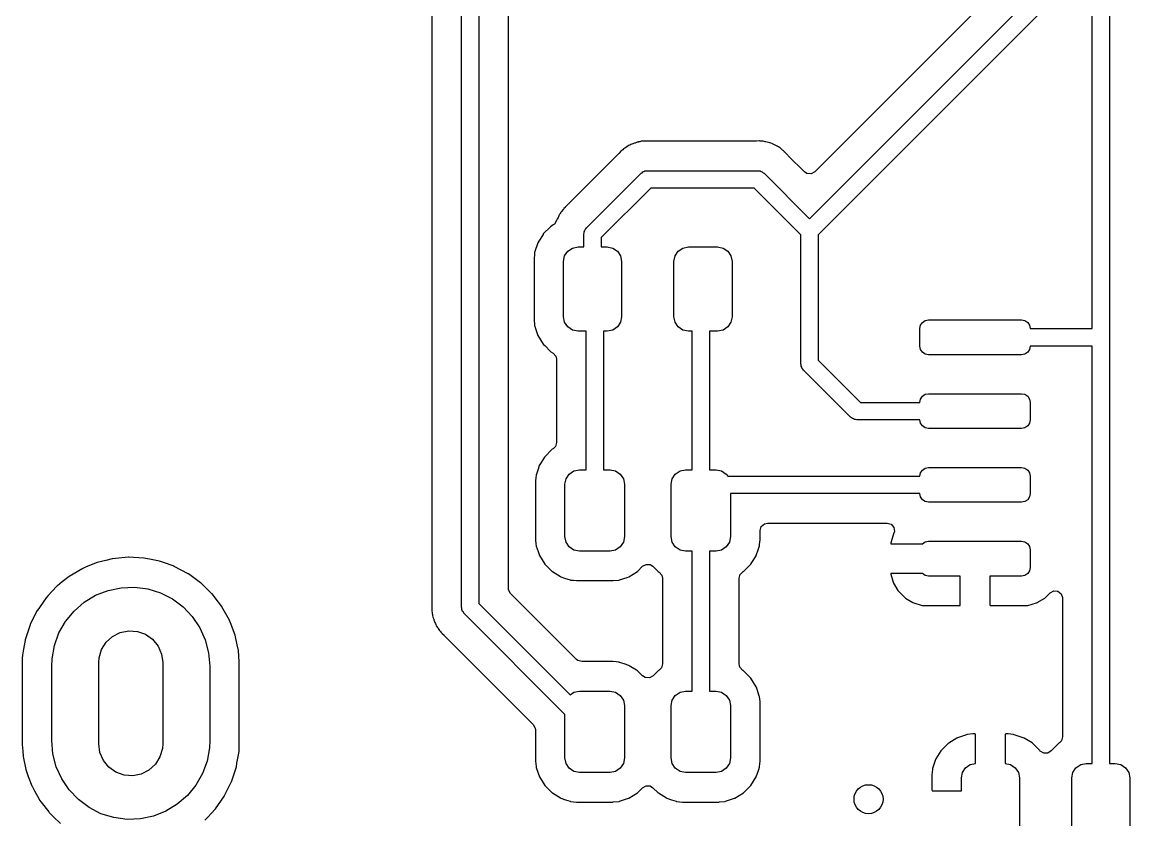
# Model space of a CAD drawing. Extents: x 87 to 209, y -135 to -60.
# Drawn here: x 109.38 to 128.45, y -100.28 to -86.55 of the extents above; entities that cross this region are included whole.
import ezdxf

# ---------------------------------------------------------------- set-up
doc = ezdxf.new("R2010")
doc.units = 0
doc.layers.add('BLACK', color=7, linetype='CONTINUOUS')

msp = doc.modelspace()

# ---------------------------------------------------------------- linework, layer by layer
at = {"layer": 'BLACK', "linetype": 'CONTINUOUS'}
for p, q in [((116.944, -96.6227), (116.944, -84.6525)), ((117.244, -84.6529), (117.244, -96.5606)), ((116.435, -85.0029), (116.435, -96.5406)), ((117.752, -96.2977), (117.752, -85.0063)), ((127.8, -91.8286), (127.8, -85.1598)), ((128.1, -85.1598), (128.1, -99.3136)), ((126.305, -85.8499), (123.025, -89.1294)), ((122.936, -89.9377), (126.85, -86.0237)), ((127.106, -86.1919), (123.086, -90.2119)), ((119.878, -88.6517), (119.86, -88.6626)), ((119.923, -88.6388), (119.878, -88.6517)), ((119.934, -88.6349), (119.923, -88.6388)), ((119.97, -88.6208), (119.934, -88.6349)), ((119.977, -88.6179), (119.97, -88.6208)), ((119.97, -88.6208), (119.97, -88.6208)), ((119.985, -88.6169), (119.977, -88.6179)), ((119.991, -88.6161), (119.985, -88.6169)), ((119.985, -88.6169), (119.985, -88.6169)), ((119.998, -88.6152), (119.991, -88.6161)), ((120.018, -88.6112), (119.998, -88.6152)), ((120.038, -88.6052), (120.018, -88.6112)), ((120.084, -88.6038), (120.038, -88.6052)), ((120.096, -88.6029), (120.084, -88.6038)), ((120.101, -88.6023), (120.096, -88.6029)), ((120.13, -88.6023), (120.101, -88.6023)), ((120.134, -88.6022), (120.13, -88.6023)), ((120.149, -88.6017), (120.134, -88.6022)), ((120.204, -88.6), (120.149, -88.6017)), ((120.212, -88.6017), (120.204, -88.6)), ((120.224, -88.6023), (120.212, -88.6017)), ((120.212, -88.6017), (120.212, -88.6017)), ((122.01, -88.6023), (120.224, -88.6023)), ((122.022, -88.6017), (122.01, -88.6023)), ((122.068, -88.5974), (122.022, -88.6017)), ((122.076, -88.5986), (122.068, -88.5974)), ((122.089, -88.6007), (122.076, -88.5986)), ((122.109, -88.6023), (122.089, -88.6007)), ((122.13, -88.6023), (122.109, -88.6023)), ((122.141, -88.605), (122.13, -88.6023)), ((122.175, -88.6138), (122.141, -88.605)), ((122.187, -88.6162), (122.175, -88.6138)), ((122.232, -88.6234), (122.187, -88.6162)), ((122.252, -88.6319), (122.232, -88.6234)), ((122.271, -88.6383), (122.252, -88.6319)), ((122.291, -88.6437), (122.271, -88.6383)), ((122.298, -88.6475), (122.291, -88.6437)), ((122.332, -88.6659), (122.298, -88.6475)), ((122.298, -88.6475), (122.298, -88.6475)), ((119.65, -88.8213), (118.795, -89.6767)), ((119.658, -88.8126), (119.65, -88.8213)), ((119.66, -88.8105), (119.658, -88.8126)), ((119.688, -88.777), (119.66, -88.8105)), ((119.705, -88.7644), (119.688, -88.777)), ((119.72, -88.7515), (119.705, -88.7644)), ((119.735, -88.7363), (119.72, -88.7515)), ((119.742, -88.7323), (119.735, -88.7363)), ((119.775, -88.7128), (119.742, -88.7323)), ((119.742, -88.7323), (119.742, -88.7323)), ((119.785, -88.7063), (119.775, -88.7128)), ((119.822, -88.6792), (119.785, -88.7063)), ((119.842, -88.6713), (119.822, -88.6792)), ((119.86, -88.6626), (119.842, -88.6713)), ((122.342, -88.6711), (122.332, -88.6659)), ((122.378, -88.6863), (122.342, -88.6711)), ((122.385, -88.6895), (122.378, -88.6863)), ((122.378, -88.6863), (122.378, -88.6863)), ((122.391, -88.6944), (122.385, -88.6895)), ((122.402, -88.7026), (122.391, -88.6944)), ((122.418, -88.7135), (122.402, -88.7026)), ((122.43, -88.72), (122.418, -88.7135)), ((122.437, -88.7238), (122.43, -88.72)), ((122.467, -88.7515), (122.437, -88.7238)), ((122.471, -88.7554), (122.467, -88.7515)), ((122.48, -88.7632), (122.471, -88.7554)), ((122.483, -88.7659), (122.48, -88.7632)), ((122.504, -88.7864), (122.483, -88.7659)), ((122.507, -88.7892), (122.504, -88.7864)), ((122.509, -88.7916), (122.507, -88.7892)), ((122.541, -88.8213), (122.509, -88.7916)), ((122.558, -88.8377), (122.541, -88.8213)), ((122.563, -88.8444), (122.558, -88.8377)), ((122.571, -88.8532), (122.563, -88.8444)), ((122.563, -88.8444), (122.563, -88.8444)), ((122.847, -89.1294), (122.571, -88.8532)), ((119.096, -90.0943), (120.036, -89.1547)), ((120.036, -89.1547), (120.053, -89.1449)), ((120.053, -89.1449), (120.067, -89.1309)), ((120.067, -89.1309), (120.086, -89.1258)), ((120.086, -89.1258), (120.103, -89.1159)), ((120.103, -89.1159), (120.123, -89.1159)), ((120.123, -89.1159), (120.142, -89.1108)), ((120.142, -89.1108), (122.047, -89.1108)), ((122.047, -89.1108), (122.066, -89.1159)), ((122.066, -89.1159), (122.086, -89.1159)), ((122.086, -89.1159), (122.103, -89.1258)), ((122.103, -89.1258), (122.122, -89.1309)), ((122.122, -89.1309), (122.136, -89.1449)), ((122.136, -89.1449), (122.153, -89.1547)), ((122.153, -89.1547), (122.936, -89.9377)), ((122.892, -89.1584), (122.847, -89.1294)), ((122.963, -89.1635), (122.892, -89.1584)), ((123.025, -89.1294), (122.963, -89.1635)), ((120.204, -89.4108), (119.352, -90.2625)), ((121.985, -89.4108), (120.204, -89.4108)), ((122.786, -90.2119), (121.985, -89.4108)), ((118.697, -89.7766), (118.665, -89.8103)), ((118.705, -89.7676), (118.697, -89.7766)), ((118.707, -89.7641), (118.705, -89.7676)), ((118.728, -89.7435), (118.707, -89.7641)), ((118.731, -89.7407), (118.728, -89.7435)), ((118.774, -89.6948), (118.731, -89.7407)), ((118.779, -89.689), (118.774, -89.6948)), ((118.774, -89.6948), (118.774, -89.6948)), ((118.786, -89.6847), (118.779, -89.689)), ((118.795, -89.6767), (118.786, -89.6847)), ((118.786, -89.6847), (118.786, -89.6847)), ((118.582, -89.9696), (118.545, -90.0306)), ((118.583, -89.9637), (118.582, -89.9696)), ((118.585, -89.9561), (118.583, -89.9637)), ((118.583, -89.9637), (118.583, -89.9637)), ((118.591, -89.9464), (118.585, -89.9561)), ((118.608, -89.9156), (118.591, -89.9464)), ((118.613, -89.9049), (118.608, -89.9156)), ((118.628, -89.8698), (118.613, -89.9049)), ((118.631, -89.8625), (118.628, -89.8698)), ((118.628, -89.8698), (118.628, -89.8698)), ((118.637, -89.8544), (118.631, -89.8625)), ((118.644, -89.8456), (118.637, -89.8544)), ((118.655, -89.8291), (118.644, -89.8456)), ((118.662, -89.8172), (118.655, -89.8291)), ((118.665, -89.8103), (118.662, -89.8172)), ((118.662, -89.8172), (118.662, -89.8172)), ((118.478, -90.0751), (118.353, -90.2003)), ((118.526, -90.0454), (118.478, -90.0751)), ((118.545, -90.0306), (118.526, -90.0454)), ((119.052, -90.2004), (119.058, -90.1813)), ((119.058, -90.1616), (119.067, -90.1445)), ((119.058, -90.1813), (119.058, -90.1616)), ((119.067, -90.1445), (119.072, -90.1254)), ((119.072, -90.1254), (119.086, -90.1114)), ((119.086, -90.1114), (119.096, -90.0943)), ((118.26, -90.3509), (118.205, -90.5187)), ((118.277, -90.323), (118.26, -90.3509)), ((118.349, -90.2065), (118.277, -90.323)), ((118.353, -90.2003), (118.349, -90.2065)), ((118.349, -90.2065), (118.349, -90.2065)), ((119.052, -90.4236), (119.052, -90.2004)), ((119.352, -90.2625), (119.352, -90.4236)), ((122.786, -92.4358), (122.786, -90.2119)), ((123.086, -90.2119), (123.086, -92.3737)), ((118.201, -90.5531), (118.194, -90.6232)), ((118.204, -90.5256), (118.201, -90.5531)), ((118.205, -90.5187), (118.204, -90.5256)), ((118.204, -90.5256), (118.204, -90.5256)), ((118.721, -90.5779), (118.776, -90.4968)), ((118.776, -90.4968), (118.857, -90.4426)), ((118.857, -90.4426), (118.952, -90.4236)), ((118.952, -90.4236), (119.052, -90.4236)), ((119.352, -90.4236), (119.452, -90.4236)), ((119.452, -90.4236), (119.548, -90.4426)), ((119.548, -90.4426), (119.629, -90.4968)), ((119.629, -90.4968), (119.683, -90.5779)), ((120.621, -90.5779), (120.676, -90.4968)), ((120.676, -90.4968), (120.757, -90.4426)), ((120.757, -90.4426), (120.852, -90.4236)), ((120.852, -90.4236), (121.352, -90.4236)), ((121.352, -90.4236), (121.448, -90.4426)), ((121.448, -90.4426), (121.529, -90.4968)), ((121.529, -90.4968), (121.583, -90.5779)), ((118.194, -90.6232), (118.194, -91.674)), ((118.702, -90.6736), (118.721, -90.5779)), ((118.702, -91.6236), (118.702, -90.6736)), ((119.683, -90.5779), (119.702, -90.6736)), ((119.702, -90.6736), (119.702, -91.6236)), ((120.602, -90.6736), (120.621, -90.5779)), ((120.602, -91.6236), (120.602, -90.6736)), ((121.583, -90.5779), (121.602, -90.6736)), ((121.602, -90.6736), (121.602, -91.6236)), ((118.194, -91.674), (118.194, -91.6772)), ((118.194, -91.6772), (118.194, -91.6773)), ((118.194, -91.6773), (118.203, -91.7621)), ((118.721, -91.7193), (118.702, -91.6236)), ((119.702, -91.6236), (119.683, -91.7193)), ((120.621, -91.7193), (120.602, -91.6236)), ((121.602, -91.6236), (121.583, -91.7193)), ((124.88, -91.7225), (124.929, -91.69)), ((124.929, -91.69), (124.986, -91.6786)), ((124.986, -91.6786), (126.586, -91.6786)), ((126.586, -91.6786), (126.643, -91.69)), ((126.643, -91.69), (126.692, -91.7225)), ((118.203, -91.7621), (118.205, -91.7798)), ((118.205, -91.7798), (118.207, -91.7863)), ((118.207, -91.7863), (118.207, -91.7863)), ((118.207, -91.7863), (118.221, -91.8286)), ((118.221, -91.8286), (118.261, -91.9475)), ((118.776, -91.8004), (118.721, -91.7193)), ((118.857, -91.8546), (118.776, -91.8004)), ((118.952, -91.8736), (118.857, -91.8546)), ((119.09, -91.8736), (118.952, -91.8736)), ((119.09, -94.2586), (119.09, -91.8736)), ((119.452, -91.8736), (119.39, -91.8736)), ((119.39, -91.8736), (119.39, -94.2586)), ((119.548, -91.8546), (119.452, -91.8736)), ((119.629, -91.8004), (119.548, -91.8546)), ((119.683, -91.7193), (119.629, -91.8004)), ((120.676, -91.8004), (120.621, -91.7193)), ((120.757, -91.8546), (120.676, -91.8004)), ((120.852, -91.8736), (120.757, -91.8546)), ((120.915, -91.8736), (120.852, -91.8736)), ((120.915, -94.2586), (120.915, -91.8736)), ((121.352, -91.8736), (121.215, -91.8736)), ((121.215, -91.8736), (121.215, -94.2586)), ((121.448, -91.8546), (121.352, -91.8736)), ((121.529, -91.8004), (121.448, -91.8546)), ((121.583, -91.7193), (121.529, -91.8004)), ((124.836, -91.8286), (124.847, -91.7712)), ((124.836, -92.1286), (124.836, -91.8286)), ((124.847, -91.7712), (124.88, -91.7225)), ((126.692, -91.7225), (126.725, -91.7712)), ((126.725, -91.7712), (126.736, -91.8286)), ((126.736, -91.8286), (127.8, -91.8286)), ((118.261, -91.9475), (118.354, -92.0979)), ((118.354, -92.0979), (118.359, -92.1031)), ((118.359, -92.1031), (118.378, -92.122)), ((118.378, -92.122), (118.479, -92.2229)), ((118.479, -92.2229), (118.485, -92.2267)), ((118.485, -92.2267), (118.485, -92.2267)), ((118.485, -92.2267), (118.522, -92.2491)), ((118.522, -92.2491), (118.569, -92.3018)), ((124.847, -92.186), (124.836, -92.1286)), ((124.88, -92.2347), (124.847, -92.186)), ((124.929, -92.2672), (124.88, -92.2347)), ((124.986, -92.2786), (124.929, -92.2672)), ((126.586, -92.2786), (124.986, -92.2786)), ((126.643, -92.2672), (126.586, -92.2786)), ((126.692, -92.2347), (126.643, -92.2672)), ((126.725, -92.186), (126.692, -92.2347)), ((126.736, -92.1286), (126.725, -92.186)), ((127.8, -92.1286), (126.736, -92.1286)), ((127.8, -99.3136), (127.8, -92.1286)), ((118.569, -92.3018), (118.581, -92.3563)), ((118.581, -92.3563), (118.581, -93.7914)), ((122.791, -92.4549), (122.786, -92.4358)), ((122.791, -92.4746), (122.791, -92.4549)), ((122.801, -92.4917), (122.791, -92.4746)), ((123.086, -92.3737), (123.811, -93.0986)), ((122.806, -92.5108), (122.801, -92.4917)), ((122.82, -92.5248), (122.806, -92.5108)), ((122.83, -92.5419), (122.82, -92.5248)), ((123.643, -93.3547), (122.83, -92.5419)), ((124.836, -93.0986), (124.847, -93.0412)), ((124.847, -93.0412), (124.88, -92.9925)), ((124.88, -92.9925), (124.929, -92.96)), ((124.929, -92.96), (124.986, -92.9486)), ((124.986, -92.9486), (126.586, -92.9486)), ((126.586, -92.9486), (126.643, -92.96)), ((126.643, -92.96), (126.692, -92.9925)), ((126.692, -92.9925), (126.725, -93.0412)), ((126.725, -93.0412), (126.736, -93.0986)), ((123.811, -93.0986), (124.836, -93.0986)), ((126.736, -93.0986), (126.736, -93.3986)), ((123.66, -93.3645), (123.643, -93.3547)), ((123.674, -93.3785), (123.66, -93.3645)), ((123.693, -93.3836), (123.674, -93.3785)), ((123.71, -93.3935), (123.693, -93.3836)), ((123.73, -93.3935), (123.71, -93.3935)), ((123.749, -93.3986), (123.73, -93.3935)), ((124.836, -93.3986), (123.749, -93.3986)), ((124.847, -93.456), (124.836, -93.3986)), ((126.736, -93.3986), (126.725, -93.456)), ((124.88, -93.5047), (124.847, -93.456)), ((124.929, -93.5372), (124.88, -93.5047)), ((124.986, -93.5486), (124.929, -93.5372)), ((126.586, -93.5486), (124.986, -93.5486)), ((126.643, -93.5372), (126.586, -93.5486)), ((126.692, -93.5047), (126.643, -93.5372)), ((126.725, -93.456), (126.692, -93.5047)), ((118.581, -93.7914), (118.561, -93.8596)), ((118.503, -93.9101), (118.378, -94.0353)), ((118.509, -93.9063), (118.503, -93.9101)), ((118.522, -93.8986), (118.509, -93.9063)), ((118.509, -93.9063), (118.509, -93.9063)), ((118.561, -93.8596), (118.522, -93.8986)), ((118.285, -94.1859), (118.264, -94.2507)), ((118.318, -94.1331), (118.285, -94.1859)), ((118.374, -94.0415), (118.318, -94.1331)), ((118.378, -94.0353), (118.374, -94.0415)), ((118.374, -94.0415), (118.374, -94.0415)), ((118.229, -94.3606), (118.226, -94.3884)), ((118.23, -94.3537), (118.229, -94.3606)), ((118.229, -94.3606), (118.229, -94.3606)), ((118.236, -94.3351), (118.23, -94.3537)), ((118.264, -94.2507), (118.236, -94.3351)), ((118.746, -94.4129), (118.801, -94.3318)), ((118.801, -94.3318), (118.882, -94.2776)), ((118.882, -94.2776), (118.977, -94.2586)), ((118.977, -94.2586), (119.09, -94.2586)), ((119.39, -94.2586), (119.502, -94.2586)), ((119.502, -94.2586), (119.598, -94.2776)), ((119.598, -94.2776), (119.679, -94.3318)), ((119.679, -94.3318), (119.733, -94.4129)), ((120.571, -94.4129), (120.626, -94.3318)), ((120.626, -94.3318), (120.707, -94.2776)), ((120.707, -94.2776), (120.802, -94.2586)), ((120.802, -94.2586), (120.915, -94.2586)), ((121.215, -94.2586), (121.327, -94.2586)), ((121.327, -94.2586), (121.423, -94.2776)), ((121.423, -94.2776), (121.504, -94.3318)), ((121.504, -94.3318), (121.529, -94.3686)), ((121.529, -94.3686), (124.836, -94.3686)), ((124.836, -94.3686), (124.847, -94.3112)), ((124.847, -94.3112), (124.88, -94.2625)), ((124.88, -94.2625), (124.929, -94.23)), ((124.929, -94.23), (124.986, -94.2186)), ((124.986, -94.2186), (126.586, -94.2186)), ((126.586, -94.2186), (126.643, -94.23)), ((126.643, -94.23), (126.692, -94.2625)), ((126.692, -94.2625), (126.725, -94.3112)), ((126.725, -94.3112), (126.736, -94.3686)), ((126.736, -94.3686), (126.736, -94.6686)), ((118.226, -94.3884), (118.219, -94.4582)), ((118.219, -94.4582), (118.219, -95.459)), ((118.727, -94.5086), (118.746, -94.4129)), ((118.727, -95.4086), (118.727, -94.5086)), ((119.733, -94.4129), (119.752, -94.5086)), ((119.752, -94.5086), (119.752, -95.4086)), ((120.552, -94.5086), (120.571, -94.4129)), ((120.552, -95.4086), (120.552, -94.5086)), ((124.836, -94.6686), (121.577, -94.6686)), ((121.577, -94.6686), (121.577, -95.4086)), ((124.847, -94.726), (124.836, -94.6686)), ((124.88, -94.7747), (124.847, -94.726)), ((126.725, -94.726), (126.692, -94.7747)), ((126.736, -94.6686), (126.725, -94.726)), ((124.929, -94.8072), (124.88, -94.7747)), ((124.986, -94.8186), (124.929, -94.8072)), ((126.586, -94.8186), (124.986, -94.8186)), ((126.643, -94.8072), (126.586, -94.8186)), ((126.692, -94.7747), (126.643, -94.8072)), ((122.086, -95.3031), (122.106, -95.235)), ((122.086, -95.459), (122.086, -95.3031)), ((122.106, -95.235), (122.16, -95.1885)), ((122.16, -95.1885), (122.212, -95.1771)), ((122.212, -95.1771), (124.274, -95.1771)), ((124.274, -95.1771), (124.342, -95.1971)), ((124.342, -95.1971), (124.388, -95.2508)), ((124.398, -95.321), (124.384, -95.361)), ((124.388, -95.2508), (124.398, -95.321)), ((118.219, -95.459), (118.219, -95.4622)), ((118.219, -95.4622), (118.219, -95.4622)), ((118.219, -95.4622), (118.227, -95.5412)), ((118.746, -95.5043), (118.727, -95.4086)), ((118.801, -95.5854), (118.746, -95.5043)), ((119.733, -95.5043), (119.679, -95.5854)), ((119.752, -95.4086), (119.733, -95.5043)), ((120.571, -95.5043), (120.552, -95.4086)), ((120.626, -95.5854), (120.571, -95.5043)), ((121.558, -95.5043), (121.504, -95.5854)), ((121.577, -95.4086), (121.558, -95.5043)), ((122.077, -95.5467), (122.086, -95.4622)), ((122.086, -95.4622), (122.086, -95.459)), ((124.375, -95.3828), (124.336, -95.5172)), ((124.336, -95.5172), (124.336, -95.5313)), ((124.381, -95.3684), (124.375, -95.3828)), ((124.382, -95.3672), (124.381, -95.3684)), ((124.383, -95.365), (124.382, -95.3672)), ((124.385, -95.3611), (124.383, -95.365)), ((124.384, -95.361), (124.385, -95.3611)), ((124.88, -95.5325), (124.929, -95.5)), ((124.929, -95.5), (124.986, -95.4886)), ((124.986, -95.4886), (126.586, -95.4886)), ((126.586, -95.4886), (126.643, -95.5)), ((126.643, -95.5), (126.692, -95.5325)), ((118.227, -95.5412), (118.23, -95.5648)), ((118.23, -95.5648), (118.232, -95.5713)), ((118.232, -95.5713), (118.232, -95.5713)), ((118.232, -95.5713), (118.264, -95.6673)), ((118.264, -95.6673), (118.286, -95.7325)), ((118.882, -95.6396), (118.801, -95.5854)), ((118.977, -95.6586), (118.882, -95.6396)), ((119.502, -95.6586), (118.977, -95.6586)), ((119.598, -95.6396), (119.502, -95.6586)), ((119.679, -95.5854), (119.598, -95.6396)), ((120.707, -95.6396), (120.626, -95.5854)), ((120.802, -95.6586), (120.707, -95.6396)), ((120.915, -95.6586), (120.802, -95.6586)), ((120.915, -98.0686), (120.915, -95.6586)), ((121.327, -95.6586), (121.215, -95.6586)), ((121.215, -95.6586), (121.215, -98.0686)), ((121.423, -95.6396), (121.327, -95.6586)), ((121.504, -95.5854), (121.423, -95.6396)), ((122.02, -95.7313), (122.057, -95.6189)), ((122.057, -95.6189), (122.073, -95.57)), ((122.073, -95.57), (122.075, -95.5635)), ((122.073, -95.57), (122.073, -95.57)), ((122.075, -95.5635), (122.077, -95.5467)), ((124.336, -95.5313), (124.343, -95.5346)), ((124.343, -95.5346), (124.879, -95.5346)), ((124.879, -95.5346), (124.88, -95.5325)), ((126.692, -95.5325), (126.725, -95.5812)), ((126.725, -95.5812), (126.736, -95.6386)), ((126.736, -95.6386), (126.736, -95.9386)), ((110.672, -95.8567), (110.486, -95.932)), ((110.676, -95.855), (110.672, -95.8567)), ((110.672, -95.8567), (110.672, -95.8567)), ((110.825, -95.8185), (110.676, -95.855)), ((110.935, -95.7916), (110.825, -95.8185)), ((110.94, -95.7905), (110.935, -95.7916)), ((110.935, -95.7916), (110.935, -95.7916)), ((111.209, -95.7648), (110.94, -95.7905)), ((111.214, -95.765), (111.209, -95.7648)), ((111.476, -95.778), (111.214, -95.765)), ((111.214, -95.765), (111.214, -95.765)), ((111.48, -95.7783), (111.476, -95.778)), ((111.476, -95.778), (111.476, -95.778)), ((111.485, -95.7791), (111.48, -95.7783)), ((111.632, -95.8081), (111.485, -95.7791)), ((111.485, -95.7791), (111.485, -95.7791)), ((111.746, -95.8307), (111.632, -95.8081)), ((111.818, -95.8561), (111.746, -95.8307)), ((111.998, -95.9195), (111.818, -95.8561)), ((118.286, -95.7325), (118.379, -95.8829)), ((118.379, -95.8829), (118.504, -96.0079)), ((120.063, -95.9205), (120.125, -95.8864)), ((120.125, -95.8864), (120.196, -95.8914)), ((120.196, -95.8914), (120.241, -95.9203)), ((121.802, -96.0071), (121.927, -95.8819)), ((121.927, -95.8819), (121.943, -95.8561)), ((121.943, -95.8561), (122.016, -95.7376)), ((122.016, -95.7376), (122.02, -95.7313)), ((122.016, -95.7376), (122.016, -95.7376)), ((110.191, -96.0938), (110.071, -96.1897)), ((110.425, -95.9568), (110.191, -96.0938)), ((110.486, -95.932), (110.425, -95.9568)), ((112.002, -95.921), (111.998, -95.9195)), ((111.998, -95.9195), (111.998, -95.9195)), ((112.242, -96.0473), (112.002, -95.921)), ((112.246, -96.0499), (112.242, -96.0473)), ((112.455, -96.2022), (112.246, -96.0499)), ((118.504, -96.0079), (118.51, -96.0117)), ((118.51, -96.0117), (118.51, -96.0117)), ((118.51, -96.0117), (118.648, -96.0967)), ((118.648, -96.0967), (118.655, -96.1007)), ((119.826, -96.1001), (119.977, -96.0071)), ((119.977, -96.0071), (120.063, -95.9205)), ((120.241, -95.9203), (120.277, -95.9555)), ((120.277, -95.9555), (120.329, -96.0079)), ((120.329, -96.0079), (120.347, -96.0186)), ((120.347, -96.0186), (120.394, -96.0714)), ((120.394, -96.0714), (120.406, -96.1259)), ((121.723, -96.1258), (121.743, -96.0576)), ((121.743, -96.0576), (121.747, -96.0545)), ((121.747, -96.0545), (121.783, -96.0186)), ((121.783, -96.0186), (121.796, -96.0109)), ((121.796, -96.0109), (121.802, -96.0071)), ((121.796, -96.0109), (121.796, -96.0109)), ((124.336, -96.0466), (124.334, -96.0545)), ((124.334, -96.0545), (124.375, -96.1944)), ((124.349, -96.0426), (124.336, -96.0466)), ((124.879, -96.0426), (124.349, -96.0426)), ((124.88, -96.0447), (124.879, -96.0426)), ((124.929, -96.0772), (124.88, -96.0447)), ((124.986, -96.0886), (124.929, -96.0772)), ((125.532, -96.0886), (124.986, -96.0886)), ((125.532, -96.5831), (125.532, -96.0886)), ((126.586, -96.0886), (126.04, -96.0886)), ((126.04, -96.0886), (126.04, -96.5785)), ((126.643, -96.0772), (126.586, -96.0886)), ((126.692, -96.0447), (126.643, -96.0772)), ((126.725, -95.996), (126.692, -96.0447)), ((126.736, -95.9386), (126.725, -95.996)), ((109.976, -96.2665), (109.832, -96.4201)), ((109.979, -96.2632), (109.976, -96.2665)), ((109.99, -96.2548), (109.979, -96.2632)), ((110.071, -96.1897), (109.99, -96.2548)), ((110.861, -96.3352), (111.086, -96.2879)), ((111.086, -96.2879), (111.316, -96.2793)), ((111.316, -96.2793), (111.544, -96.3095)), ((112.461, -96.2068), (112.455, -96.2022)), ((112.494, -96.2389), (112.461, -96.2068)), ((112.65, -96.3912), (112.494, -96.2389)), ((118.655, -96.1007), (118.718, -96.1216)), ((118.718, -96.1216), (118.816, -96.1542)), ((118.816, -96.1542), (118.816, -96.1542)), ((118.816, -96.1542), (118.823, -96.1564)), ((118.823, -96.1564), (118.829, -96.1571)), ((118.829, -96.1571), (118.829, -96.1571)), ((118.829, -96.1571), (118.872, -96.1615)), ((118.872, -96.1615), (118.927, -96.1671)), ((118.927, -96.1671), (119.553, -96.1671)), ((119.553, -96.1671), (119.556, -96.1668)), ((119.556, -96.1668), (119.652, -96.1568)), ((119.556, -96.1668), (119.556, -96.1668)), ((119.652, -96.1568), (119.659, -96.1561)), ((119.652, -96.1568), (119.652, -96.1568)), ((119.659, -96.1561), (119.665, -96.1539)), ((119.665, -96.1539), (119.797, -96.1099)), ((119.665, -96.1539), (119.665, -96.1539)), ((119.797, -96.1099), (119.826, -96.1001)), ((120.406, -96.1259), (120.406, -97.6014)), ((121.723, -97.6013), (121.723, -96.1258)), ((124.375, -96.1944), (124.381, -96.2088)), ((124.381, -96.2088), (124.458, -96.3383)), ((109.794, -96.4613), (109.639, -96.6841)), ((109.832, -96.4201), (109.794, -96.4613)), ((110.451, -96.5389), (110.647, -96.4196)), ((110.647, -96.4196), (110.861, -96.3352)), ((111.544, -96.3095), (111.764, -96.3777)), ((111.764, -96.3777), (111.969, -96.4819)), ((112.655, -96.3964), (112.65, -96.3912)), ((112.658, -96.4), (112.655, -96.3964)), ((112.705, -96.4613), (112.658, -96.4)), ((112.658, -96.4), (112.658, -96.4)), ((112.82, -96.6119), (112.705, -96.4613)), ((117.755, -96.3245), (117.752, -96.2977)), ((117.789, -96.3868), (117.755, -96.3245)), ((118.926, -97.5232), (117.789, -96.3868)), ((124.458, -96.3383), (124.468, -96.3507)), ((124.468, -96.3507), (124.574, -96.457)), ((124.574, -96.457), (124.586, -96.4667)), ((124.586, -96.4667), (124.716, -96.5432)), ((126.856, -96.5432), (126.986, -96.4667)), ((126.986, -96.4667), (126.998, -96.457)), ((126.998, -96.457), (127.076, -96.3787)), ((127.076, -96.3787), (127.139, -96.3447)), ((127.139, -96.3447), (127.21, -96.3498)), ((127.21, -96.3498), (127.266, -96.3923)), ((127.266, -96.3923), (127.291, -96.4589)), ((127.291, -96.4589), (127.291, -96.4678)), ((127.291, -96.4678), (127.291, -98.8542)), ((110.277, -96.6897), (110.451, -96.5389)), ((111.969, -96.4819), (112.153, -96.6192)), ((112.153, -96.6192), (112.312, -96.7856)), ((112.822, -96.6159), (112.82, -96.6119)), ((112.844, -96.6562), (112.822, -96.6159)), ((112.822, -96.6159), (112.822, -96.6159)), ((112.951, -96.849), (112.844, -96.6562)), ((116.435, -96.5525), (116.433, -96.5602)), ((116.433, -96.5602), (116.433, -96.5682)), ((116.433, -96.5682), (116.435, -96.6311)), ((116.435, -96.5406), (116.435, -96.5525)), ((116.435, -96.6311), (116.435, -96.635)), ((116.435, -96.635), (116.435, -96.6641)), ((116.435, -96.6641), (116.436, -96.6685)), ((116.436, -96.6685), (116.437, -96.6804)), ((116.949, -96.6418), (116.944, -96.6227)), ((116.949, -96.6615), (116.949, -96.6418)), ((116.959, -96.6786), (116.949, -96.6615)), ((117.244, -96.5606), (118.815, -98.132)), ((124.716, -96.5432), (124.73, -96.5495)), ((124.73, -96.5495), (124.876, -96.5919)), ((124.876, -96.5919), (124.889, -96.5942)), ((124.889, -96.5942), (124.917, -96.5964)), ((124.917, -96.5964), (124.922, -96.5966)), ((124.922, -96.5966), (125.514, -96.5966)), ((125.514, -96.5966), (125.529, -96.5921)), ((125.529, -96.5921), (125.53, -96.5907)), ((125.53, -96.5907), (125.532, -96.5831)), ((126.04, -96.5785), (126.044, -96.5937)), ((126.044, -96.5937), (126.046, -96.5949)), ((126.046, -96.5949), (126.054, -96.5966)), ((126.054, -96.5966), (126.65, -96.5966)), ((126.65, -96.5966), (126.655, -96.5964)), ((126.655, -96.5964), (126.683, -96.5942)), ((126.683, -96.5942), (126.696, -96.5919)), ((126.696, -96.5919), (126.842, -96.5495)), ((126.842, -96.5495), (126.856, -96.5432)), ((109.637, -96.6882), (109.521, -96.9225)), ((109.639, -96.6841), (109.637, -96.6882)), ((109.637, -96.6882), (109.637, -96.6882)), ((110.131, -96.8675), (110.277, -96.6897)), ((112.312, -96.7856), (112.44, -96.9764)), ((112.953, -96.8533), (112.951, -96.849)), ((112.968, -96.8931), (112.953, -96.8533)), ((112.953, -96.8533), (112.953, -96.8533)), ((116.437, -96.6804), (116.438, -96.7265)), ((116.438, -96.7265), (116.441, -96.7341)), ((116.441, -96.7341), (116.441, -96.7341)), ((116.441, -96.7341), (116.444, -96.7471)), ((116.444, -96.7471), (116.448, -96.7665)), ((116.448, -96.7665), (116.451, -96.7878)), ((116.451, -96.7878), (116.454, -96.7951)), ((116.454, -96.7951), (116.454, -96.7951)), ((116.454, -96.7951), (116.468, -96.8307)), ((116.468, -96.8307), (116.472, -96.8419)), ((116.472, -96.8419), (116.485, -96.8863)), ((116.964, -96.6977), (116.959, -96.6786)), ((116.978, -96.7117), (116.964, -96.6977)), ((116.988, -96.7288), (116.978, -96.7117)), ((118.727, -98.4682), (116.988, -96.7288)), ((109.519, -96.9269), (109.434, -97.1846)), ((109.521, -96.9225), (109.519, -96.9269)), ((110.017, -97.0673), (110.131, -96.8675)), ((111.071, -97.0584), (111.217, -97.0289)), ((111.217, -97.0289), (111.366, -97.0398)), ((111.366, -97.0398), (111.507, -97.0904)), ((112.44, -96.9764), (112.535, -97.1861)), ((113.047, -97.1026), (112.968, -96.8931)), ((116.485, -96.8863), (116.496, -96.9048)), ((116.496, -96.9048), (116.504, -96.9225)), ((116.504, -96.9225), (116.512, -96.9425)), ((116.512, -96.9425), (116.538, -96.9774)), ((116.538, -96.9774), (116.54, -96.9798)), ((116.54, -96.9798), (116.546, -96.9897)), ((116.546, -96.9897), (116.566, -97.0227)), ((116.566, -97.0227), (116.566, -97.0227)), ((116.566, -97.0227), (116.57, -97.0295)), ((116.57, -97.0295), (116.585, -97.0447)), ((116.585, -97.0447), (116.598, -97.0597)), ((109.433, -97.1891), (109.406, -97.3465)), ((109.434, -97.1846), (109.433, -97.1891)), ((109.433, -97.1891), (109.433, -97.1891)), ((109.939, -97.2835), (110.017, -97.0673)), ((110.75, -97.3541), (110.828, -97.2272)), ((110.828, -97.2272), (110.938, -97.1262)), ((110.938, -97.1262), (111.071, -97.0584)), ((111.507, -97.0904), (111.629, -97.1769)), ((111.629, -97.1769), (111.722, -97.2929)), ((112.535, -97.1861), (112.593, -97.4087)), ((113.048, -97.107), (113.047, -97.1026)), ((113.084, -97.2704), (113.048, -97.107)), ((113.048, -97.107), (113.048, -97.107)), ((116.598, -97.0597), (116.61, -97.0771)), ((116.61, -97.0771), (116.646, -97.1065)), ((116.646, -97.1065), (116.655, -97.1145)), ((116.655, -97.1145), (118.182, -98.642)), ((109.406, -97.3465), (109.388, -97.4517)), ((109.898, -97.5098), (109.939, -97.2835)), ((110.708, -97.4975), (110.75, -97.3541)), ((111.722, -97.2929), (111.782, -97.4299)), ((111.782, -97.4299), (111.802, -97.5778)), ((112.593, -97.4087), (112.612, -97.6378)), ((113.106, -97.3673), (113.084, -97.2704)), ((113.106, -97.3719), (113.106, -97.3673)), ((113.12, -97.5637), (113.106, -97.3719)), ((109.386, -97.4952), (109.383, -97.5374)), ((109.383, -97.5374), (109.383, -98.9867)), ((109.388, -97.4556), (109.386, -97.4952)), ((109.388, -97.4517), (109.388, -97.4556)), ((109.892, -97.6378), (109.898, -97.5098)), ((110.702, -97.5778), (110.708, -97.4975)), ((110.702, -98.9778), (110.702, -97.5778)), ((111.802, -97.5778), (111.802, -98.9778)), ((113.12, -97.5689), (113.12, -97.5637)), ((113.12, -99.0182), (113.12, -97.5689)), ((118.947, -97.5401), (118.926, -97.5232)), ((119.015, -97.5601), (118.947, -97.5401)), ((119.553, -97.5601), (119.015, -97.5601)), ((119.607, -97.5657), (119.553, -97.5601)), ((119.65, -97.5701), (119.607, -97.5657)), ((119.657, -97.5708), (119.65, -97.5701)), ((119.65, -97.5701), (119.65, -97.5701)), ((119.664, -97.573), (119.657, -97.5708)), ((119.745, -97.6), (119.664, -97.573)), ((119.664, -97.573), (119.664, -97.573)), ((119.825, -97.6265), (119.745, -97.6)), ((120.406, -97.6014), (120.386, -97.6696)), ((121.736, -97.6558), (121.723, -97.6013)), ((109.892, -98.9178), (109.892, -97.6378)), ((112.612, -97.6378), (112.612, -98.9178)), ((119.831, -97.6303), (119.825, -97.6265)), ((119.958, -97.7086), (119.831, -97.6303)), ((119.831, -97.6303), (119.831, -97.6303)), ((119.976, -97.7193), (119.958, -97.7086)), ((119.981, -97.7245), (119.976, -97.7193)), ((120.063, -97.8069), (119.981, -97.7245)), ((120.109, -97.8358), (120.063, -97.8069)), ((120.242, -97.8067), (120.179, -97.8408)), ((120.261, -97.7875), (120.242, -97.8067)), ((120.328, -97.7201), (120.261, -97.7875)), ((120.334, -97.7163), (120.328, -97.7201)), ((120.347, -97.7086), (120.334, -97.7163)), ((120.334, -97.7163), (120.334, -97.7163)), ((120.386, -97.6696), (120.347, -97.7086)), ((121.783, -97.7086), (121.736, -97.6558)), ((121.789, -97.7122), (121.783, -97.7086)), ((121.794, -97.7155), (121.789, -97.7122)), ((121.801, -97.7193), (121.794, -97.7155)), ((121.926, -97.8443), (121.801, -97.7193)), ((120.179, -97.8408), (120.109, -97.8358)), ((122.019, -97.9947), (121.926, -97.8443)), ((122.021, -98.0016), (122.019, -97.9947)), ((122.072, -98.1524), (122.021, -98.0016)), ((118.815, -98.132), (118.882, -98.0876)), ((118.882, -98.0876), (118.977, -98.0686)), ((118.977, -98.0686), (119.502, -98.0686)), ((119.502, -98.0686), (119.598, -98.0876)), ((119.598, -98.0876), (119.679, -98.1418)), ((119.679, -98.1418), (119.733, -98.2229)), ((120.571, -98.2229), (120.626, -98.1418)), ((120.626, -98.1418), (120.707, -98.0876)), ((120.707, -98.0876), (120.802, -98.0686)), ((120.802, -98.0686), (120.915, -98.0686)), ((121.215, -98.0686), (121.327, -98.0686)), ((121.327, -98.0686), (121.423, -98.0876)), ((121.423, -98.0876), (121.504, -98.1418)), ((121.504, -98.1418), (121.558, -98.2229)), ((122.075, -98.1624), (122.072, -98.1524)), ((122.076, -98.1693), (122.075, -98.1624)), ((122.084, -98.2476), (122.076, -98.1693)), ((122.076, -98.1693), (122.076, -98.1693)), ((119.733, -98.2229), (119.752, -98.3186)), ((119.752, -98.3186), (119.752, -99.2186)), ((120.552, -98.3186), (120.571, -98.2229)), ((120.552, -99.2186), (120.552, -98.3186)), ((121.558, -98.2229), (121.577, -98.3186)), ((121.577, -98.3186), (121.577, -99.2186)), ((122.086, -98.2682), (122.084, -98.2476)), ((122.086, -99.269), (122.086, -98.2682)), ((118.727, -99.2186), (118.727, -98.4682)), ((118.182, -98.642), (118.216, -98.7043)), ((118.216, -98.7043), (118.219, -98.731)), ((118.219, -98.731), (118.219, -99.269)), ((109.911, -99.1469), (109.892, -98.9178)), ((112.612, -98.9178), (112.606, -99.0458)), ((125.47, -98.8764), (125.332, -98.9617)), ((125.483, -98.8702), (125.47, -98.8764)), ((125.637, -98.8187), (125.483, -98.8702)), ((125.651, -98.8159), (125.637, -98.8187)), ((125.746, -98.8059), (125.651, -98.8159)), ((125.753, -98.8056), (125.746, -98.8059)), ((125.782, -98.8056), (125.753, -98.8056)), ((125.79, -98.8073), (125.782, -98.8056)), ((125.792, -98.8085), (125.79, -98.8073)), ((125.796, -98.8237), (125.792, -98.8085)), ((125.796, -99.3144), (125.796, -98.8237)), ((126.306, -98.8115), (126.304, -98.8191)), ((126.304, -98.8191), (126.304, -99.3144)), ((126.307, -98.8101), (126.306, -98.8115)), ((126.322, -98.8056), (126.307, -98.8101)), ((126.347, -98.8056), (126.322, -98.8056)), ((126.354, -98.8059), (126.347, -98.8056)), ((126.448, -98.8156), (126.354, -98.8059)), ((126.461, -98.8185), (126.448, -98.8156)), ((126.616, -98.8696), (126.461, -98.8185)), ((126.629, -98.8758), (126.616, -98.8696)), ((126.767, -98.9608), (126.629, -98.8758)), ((127.238, -98.9567), (127.232, -98.9613)), ((127.271, -98.9223), (127.237, -98.9561)), ((127.237, -98.9561), (127.238, -98.9567)), ((127.291, -98.8542), (127.271, -98.9223)), ((109.383, -98.9867), (109.384, -98.989)), ((109.384, -98.989), (109.384, -98.989)), ((109.384, -98.989), (109.392, -99.1039)), ((109.392, -99.1039), (109.398, -99.1883)), ((109.969, -99.3695), (109.911, -99.1469)), ((110.722, -99.1257), (110.702, -98.9778)), ((110.782, -99.2627), (110.722, -99.1257)), ((111.796, -99.0581), (111.754, -99.2015)), ((111.802, -98.9778), (111.796, -99.0581)), ((112.606, -99.0458), (112.565, -99.2721)), ((113.081, -99.3059), (113.116, -99.1077)), ((113.116, -99.1039), (113.117, -99.0844)), ((113.116, -99.1076), (113.116, -99.1039)), ((113.116, -99.1077), (113.116, -99.1076)), ((113.117, -99.0844), (113.12, -99.0198)), ((113.12, -99.0198), (113.12, -99.0182)), ((113.12, -99.0198), (113.12, -99.0198)), ((125.197, -99.0968), (125.112, -99.2348)), ((125.206, -99.0854), (125.197, -99.0968)), ((125.321, -98.9707), (125.206, -99.0854)), ((125.332, -98.9617), (125.321, -98.9707)), ((126.778, -98.9699), (126.767, -98.9608)), ((126.893, -99.0844), (126.778, -98.9699)), ((126.901, -99.0945), (126.893, -99.0844)), ((126.908, -99.103), (126.901, -99.0945)), ((126.97, -99.1387), (126.908, -99.103)), ((127.041, -99.1354), (126.97, -99.1387)), ((127.098, -99.0948), (127.041, -99.1354)), ((127.101, -99.0903), (127.098, -99.0948)), ((127.226, -98.9651), (127.101, -99.0903)), ((127.232, -98.9613), (127.226, -98.9651)), ((109.398, -99.1883), (109.399, -99.1927)), ((109.399, -99.1927), (109.399, -99.1927)), ((109.399, -99.1927), (109.448, -99.4157)), ((110.875, -99.3787), (110.782, -99.2627)), ((111.676, -99.3284), (111.566, -99.4294)), ((111.754, -99.2015), (111.676, -99.3284)), ((112.565, -99.2721), (112.487, -99.4883)), ((113.07, -99.371), (113.081, -99.3059)), ((118.219, -99.269), (118.219, -99.2722)), ((118.219, -99.2722), (118.219, -99.2722)), ((118.219, -99.2722), (118.229, -99.3632)), ((118.746, -99.3143), (118.727, -99.2186)), ((118.801, -99.3954), (118.746, -99.3143)), ((119.733, -99.3143), (119.679, -99.3954)), ((119.752, -99.2186), (119.733, -99.3143)), ((120.571, -99.3143), (120.552, -99.2186)), ((120.626, -99.3954), (120.571, -99.3143)), ((121.558, -99.3143), (121.504, -99.3954)), ((121.577, -99.2186), (121.558, -99.3143)), ((122.076, -99.3665), (122.086, -99.2722)), ((122.086, -99.2722), (122.086, -99.269)), ((125.106, -99.248), (125.055, -99.4023)), ((125.112, -99.2348), (125.106, -99.248)), ((125.623, -99.3868), (125.704, -99.3326)), ((125.704, -99.3326), (125.796, -99.3144)), ((126.304, -99.3144), (126.396, -99.3326)), ((126.396, -99.3326), (126.477, -99.3868)), ((127.523, -99.3868), (127.604, -99.3326)), ((127.604, -99.3326), (127.7, -99.3136)), ((127.7, -99.3136), (127.8, -99.3136)), ((128.1, -99.3136), (128.2, -99.3136)), ((128.2, -99.3136), (128.296, -99.3326)), ((128.296, -99.3326), (128.377, -99.3868)), ((109.448, -99.4157), (109.457, -99.453)), ((109.457, -99.453), (109.488, -99.5359)), ((110.064, -99.5792), (109.969, -99.3695)), ((110.997, -99.4652), (110.875, -99.3787)), ((111.138, -99.5158), (110.997, -99.4652)), ((111.287, -99.5267), (111.138, -99.5158)), ((111.433, -99.4972), (111.287, -99.5267)), ((111.566, -99.4294), (111.433, -99.4972)), ((112.487, -99.4883), (112.373, -99.6881)), ((112.985, -99.6287), (113.07, -99.371)), ((118.229, -99.3632), (118.23, -99.3748)), ((118.23, -99.3748), (118.232, -99.3813)), ((118.232, -99.3813), (118.232, -99.3813)), ((118.232, -99.3813), (118.239, -99.401)), ((118.239, -99.401), (118.286, -99.5425)), ((118.882, -99.4496), (118.801, -99.3954)), ((118.977, -99.4686), (118.882, -99.4496)), ((119.502, -99.4686), (118.977, -99.4686)), ((119.598, -99.4496), (119.502, -99.4686)), ((119.679, -99.3954), (119.598, -99.4496)), ((120.707, -99.4496), (120.626, -99.3954)), ((120.802, -99.4686), (120.707, -99.4496)), ((121.327, -99.4686), (120.802, -99.4686)), ((121.423, -99.4496), (121.327, -99.4686)), ((121.504, -99.3954), (121.423, -99.4496)), ((122.02, -99.5413), (122.061, -99.4157)), ((122.061, -99.4157), (122.073, -99.38)), ((122.073, -99.38), (122.075, -99.3735)), ((122.073, -99.38), (122.073, -99.38)), ((122.075, -99.3735), (122.076, -99.3665)), ((125.052, -99.4157), (125.042, -99.51)), ((125.042, -99.51), (125.042, -99.5165)), ((125.042, -99.5165), (125.042, -99.7665)), ((125.055, -99.4023), (125.052, -99.4157)), ((125.55, -99.5636), (125.569, -99.4679)), ((125.569, -99.4679), (125.623, -99.3868)), ((126.477, -99.3868), (126.531, -99.4679)), ((126.531, -99.4679), (126.55, -99.5636)), ((127.45, -99.5636), (127.469, -99.4679)), ((127.469, -99.4679), (127.523, -99.3868)), ((128.377, -99.3868), (128.431, -99.4679)), ((128.431, -99.4679), (128.45, -99.5636)), ((109.488, -99.5359), (109.549, -99.6971)), ((109.549, -99.6971), (109.553, -99.7066)), ((109.553, -99.7066), (109.596, -99.7846)), ((110.192, -99.77), (110.064, -99.5792)), ((112.373, -99.6881), (112.227, -99.8659)), ((112.867, -99.8674), (112.983, -99.6328)), ((112.983, -99.6328), (112.985, -99.6287)), ((112.983, -99.6328), (112.983, -99.6328)), ((118.286, -99.5425), (118.379, -99.6929)), ((118.379, -99.6929), (118.504, -99.8179)), ((120.063, -99.7305), (120.125, -99.6964)), ((120.125, -99.6964), (120.196, -99.7014)), ((120.196, -99.7014), (120.241, -99.7303)), ((121.852, -99.7665), (121.927, -99.6919)), ((121.927, -99.6919), (122.02, -99.5413)), ((125.55, -99.7846), (125.55, -99.5636)), ((126.55, -99.5636), (126.55, -100.514)), ((127.45, -100.514), (127.45, -99.5636)), ((128.45, -99.5636), (128.45, -100.514)), ((109.596, -99.7846), (109.676, -99.9288)), ((110.351, -99.9364), (110.192, -99.77)), ((112.227, -99.8659), (112.053, -100.017)), ((112.71, -100.094), (112.865, -99.8715)), ((112.865, -99.8715), (112.867, -99.8674)), ((118.504, -99.8179), (118.51, -99.8217)), ((118.51, -99.8217), (118.51, -99.8217)), ((118.51, -99.8217), (118.647, -99.9063)), ((118.647, -99.9063), (118.655, -99.9107)), ((118.655, -99.9107), (118.734, -99.9372)), ((119.818, -99.9131), (119.826, -99.9102)), ((119.826, -99.9102), (119.977, -99.8171)), ((119.977, -99.8171), (120.063, -99.7305)), ((120.241, -99.7303), (120.329, -99.8179)), ((120.329, -99.8179), (120.335, -99.8217)), ((120.335, -99.8217), (120.335, -99.8217)), ((120.335, -99.8217), (120.472, -99.9063)), ((120.472, -99.9063), (120.48, -99.9107)), ((120.48, -99.9107), (120.559, -99.9372)), ((121.643, -99.9131), (121.651, -99.9102)), ((121.651, -99.9102), (121.802, -99.8171)), ((121.802, -99.8171), (121.852, -99.7665)), ((125.042, -99.7665), (125.046, -99.7817)), ((125.046, -99.7817), (125.048, -99.7829)), ((125.048, -99.7829), (125.056, -99.7846)), ((125.056, -99.7846), (125.55, -99.7846)), ((109.676, -99.9288), (109.684, -99.9437)), ((109.684, -99.9437), (109.711, -99.9783)), ((109.711, -99.9783), (109.84, -100.147)), ((110.535, -100.074), (110.351, -99.9364)), ((110.74, -100.178), (110.535, -100.074)), ((112.053, -100.017), (111.857, -100.136)), ((112.577, -100.237), (112.707, -100.098)), ((112.707, -100.098), (112.71, -100.094)), ((112.707, -100.098), (112.707, -100.098)), ((118.734, -99.9372), (118.816, -99.9642)), ((118.816, -99.9642), (118.816, -99.9642)), ((118.816, -99.9642), (118.823, -99.9664)), ((118.823, -99.9664), (118.829, -99.9671)), ((118.829, -99.9671), (118.829, -99.9671)), ((118.829, -99.9671), (118.872, -99.9715)), ((118.872, -99.9715), (118.927, -99.9771)), ((118.927, -99.9771), (119.553, -99.9771)), ((119.553, -99.9771), (119.556, -99.9768)), ((119.556, -99.9768), (119.652, -99.9668)), ((119.556, -99.9768), (119.556, -99.9768)), ((119.652, -99.9668), (119.659, -99.9661)), ((119.652, -99.9668), (119.652, -99.9668)), ((119.659, -99.9661), (119.665, -99.9639)), ((119.665, -99.9639), (119.818, -99.9131)), ((119.665, -99.9639), (119.665, -99.9639)), ((120.559, -99.9372), (120.641, -99.9642)), ((120.641, -99.9642), (120.641, -99.9642)), ((120.641, -99.9642), (120.648, -99.9664)), ((120.648, -99.9664), (120.654, -99.9671)), ((120.654, -99.9671), (120.654, -99.9671)), ((120.654, -99.9671), (120.697, -99.9715)), ((120.697, -99.9715), (120.752, -99.9771)), ((120.752, -99.9771), (121.378, -99.9771)), ((121.378, -99.9771), (121.381, -99.9768)), ((121.381, -99.9768), (121.477, -99.9668)), ((121.381, -99.9768), (121.381, -99.9768)), ((121.477, -99.9668), (121.484, -99.9661)), ((121.477, -99.9668), (121.477, -99.9668)), ((121.484, -99.9661), (121.49, -99.9639)), ((121.49, -99.9639), (121.643, -99.9131)), ((121.49, -99.9639), (121.49, -99.9639)), ((109.84, -100.147), (109.849, -100.159)), ((109.849, -100.159), (109.852, -100.162)), ((109.852, -100.162), (109.852, -100.162)), ((109.852, -100.162), (109.922, -100.23)), ((109.922, -100.23), (110.043, -100.349)), ((110.96, -100.246), (110.74, -100.178)), ((111.188, -100.276), (110.96, -100.246)), ((111.418, -100.268), (111.188, -100.276)), ((111.643, -100.22), (111.418, -100.268)), ((111.857, -100.136), (111.643, -100.22)), ((112.525, -100.292), (112.577, -100.237))]:
    msp.add_line(p, q, dxfattribs=at)
at = {"layer": 'BLACK'}
msp.add_circle((123.952, -99.9288), 0.25, dxfattribs=at)

doc.saveas('drawing.dxf')
